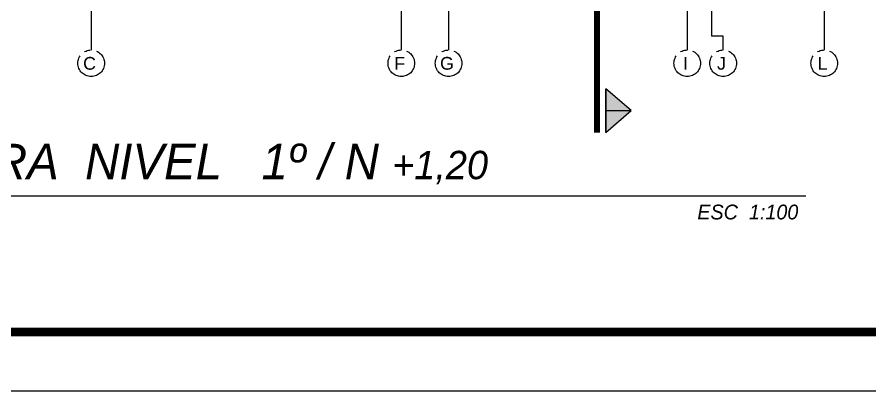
# Model space of a CAD drawing. Header units: millimetres. Extents: x 1217 to 2428, y 234 to 644.
# Drawn here: x 2357.43 to 2371.87, y 332.44 to 338.78 of the extents above; entities that cross this region are included whole.
import ezdxf

# ---------------------------------------------------------------- set-up
doc = ezdxf.new("R2010")
doc.units = ezdxf.units.MM
doc.linetypes.add('ACAD_ISO04W100', pattern=[30, 24, -3, 0, -3])
doc.linetypes.add('DASHDOTX2', pattern=[0.84, 0.4, -0.2, 0.04, -0.2])
doc.layers.get('0').update_dxf_attribs({"lineweight": 5})
doc.layers.add('0.1', color=251, linetype='Continuous')
doc.layers.add('EJES', color=8, linetype='Continuous')
doc.styles.get("Standard").update_dxf_attribs({"font": 'arial.ttf'})

msp = doc.modelspace()

# ---------------------------------------------------------------- hatches: boundary and pattern name
at = {"layer": '0.1', "ltscale": 3}
h = msp.add_hatch(color=256, dxfattribs=at)
h.dxf.hatch_style = 1
h.paths.add_polyline_path([(2367.82454, 337.19002), (2367.39411, 337.56137), (2367.39411, 337.19002)])
h.paths.add_polyline_path([(2367.82454, 337.19002), (2367.39411, 337.19002), (2367.39411, 336.81868)])

# ---------------------------------------------------------------- linework, layer by layer
at = {"layer": '0.1', "ltscale": 3, "elevation": 0}
msp.add_lwpolyline([(2338.46076, 332.44057), (2428.46076, 332.44057), (2428.46076, 384.44057), (2338.46076, 384.44057)], close=True, dxfattribs=at)
at = {"layer": '0.1', "ltscale": 3, "const_width": 0.15, "elevation": 0}
msp.add_lwpolyline([(2339.46076, 333.44057), (2427.46076, 333.44057), (2427.46076, 383.44057), (2339.46076, 383.44057)], close=True, dxfattribs=at)
at = {"layer": '0.1', "color": 1, "linetype": 'DASHDOTX2', "ltscale": 1.5, "const_width": 0.1, "elevation": 0}
msp.add_lwpolyline([(2367.24802, 345.85258), (2367.24802, 336.81868), (2367.24802, 336.81868)], dxfattribs=at)
at = {"layer": '0.1', "ltscale": 3, "elevation": 0}
for points in [[(2367.39411, 336.81868), (2367.39411, 337.56137), (2367.39411, 337.19002), (2367.82454, 337.19002), (2367.39411, 337.56137), (2367.39411, 336.81868), (2367.82454, 337.19002)], [(2348.3018, 335.74718), (2370.77914, 335.74718)]]:
    msp.add_lwpolyline(points, dxfattribs=at)
at = {"layer": 'EJES', "linetype": 'ACAD_ISO04W100', "ltscale": 0.035, "elevation": 0}
for points in [[(2358.68359, 343.64203), (2358.68359, 338.2167)], [(2363.93358, 343.64203), (2363.93358, 338.2167)], [(2364.73453, 343.64203), (2364.73453, 338.2167)], [(2368.77462, 343.64203), (2368.77462, 338.2167)], [(2371.09361, 343.64203), (2371.09361, 338.2167)], [(2369.18365, 341.48869), (2369.18365, 338.45263)]]:
    msp.add_lwpolyline(points, dxfattribs=at)
at = {"layer": 'EJES', "ltscale": 3, "elevation": 0}
msp.add_lwpolyline([(2369.38251, 338.2167), (2369.38251, 338.45263), (2369.18365, 338.45263)], dxfattribs=at)
at = {"layer": 'EJES', "linetype": 'ACAD_ISO04W100', "ltscale": 0.035}
for centre in [(2358.68359, 337.99173, 0), (2358.68359, 337.99172, 0), (2363.93359, 337.99173, 0), (2363.93359, 337.99173, 0), (2363.93358, 337.99172, 0), (2363.93358, 337.99172, 0), (2364.73453, 337.99173, 0), (2364.73453, 337.99173, 0), (2364.73453, 337.99172, 0), (2364.73453, 337.99172, 0), (2368.77462, 337.99172, 0), (2369.38251, 337.99172, 0), (2371.09361, 337.99172, 0)]:
    msp.add_circle(centre, 0.22498, dxfattribs=at)

# ---------------------------------------------------------------- texts
at = {"attachment_point": 5}
for s, insert, char_height, width in [('{\\fCentury Gothic|b0|i1|c0|p34; PLANTA ARQUITECTURA  NIVEL   1º / N \\H0.8x;+1,20}', (2356.81932, 336.24597, 0), 0.6, 22.5360253), ('{\\fCentury Gothic|b0|i1|c0|p34;ESC  1:100}', (2369.79997, 335.47067, 0), 0.25, 16.0948265)]:
    msp.add_mtext(s, dxfattribs=dict(at, insert=insert, char_height=char_height, width=width))
at = {"layer": 'EJES', "char_height": 0.216, "width": 0.344369, "attachment_point": 5}
for s, insert in [('C', (2358.65558, 337.98999, 0)), ('C', (2358.65558, 337.98998, 0)), ('F', (2363.90558, 337.98998, 0)), ('G', (2364.70652, 337.98998, 0)), ('I', (2368.74661, 337.98998, 0)), ('J', (2369.35451, 337.98998, 0)), ('L', (2371.0656, 337.98998, 0))]:
    msp.add_mtext(s, dxfattribs=dict(at, insert=insert))

doc.saveas('drawing.dxf')
